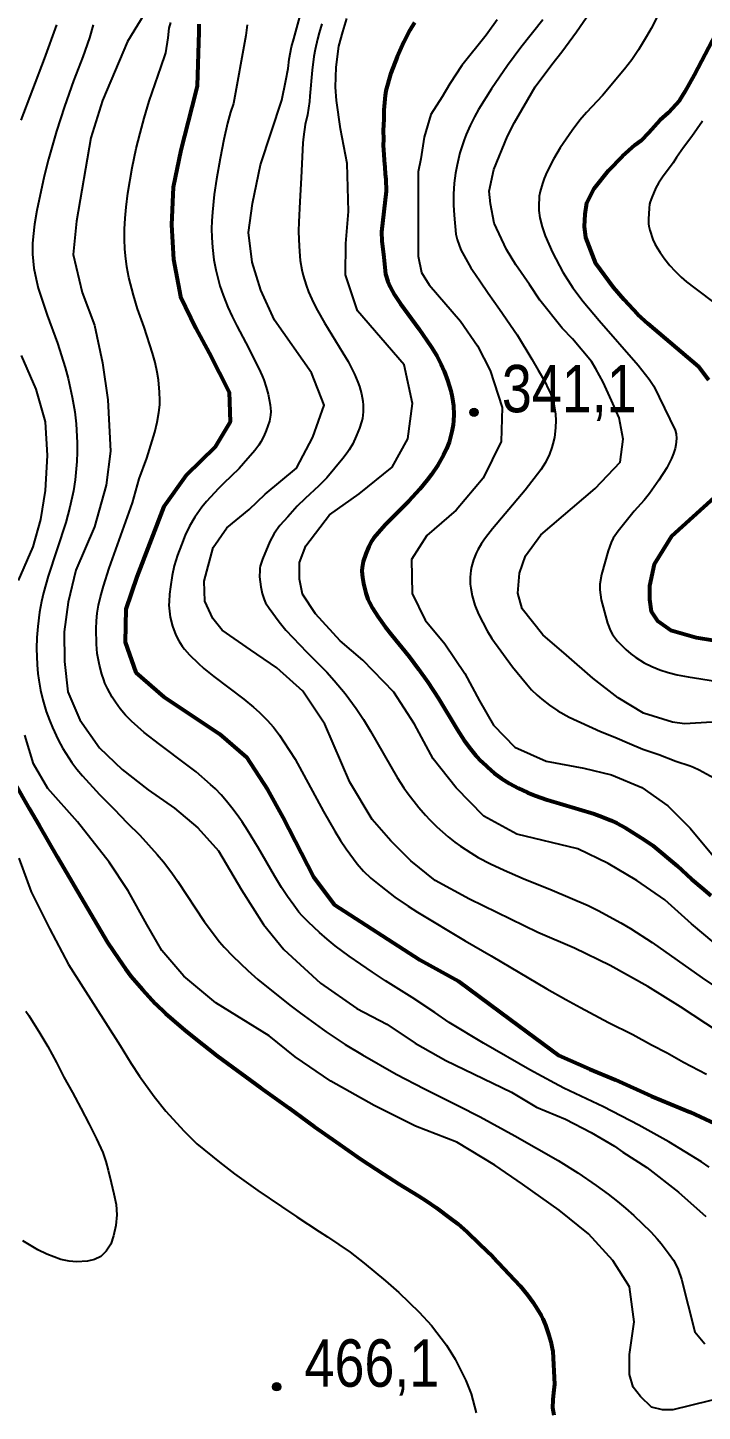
# Model space of a CAD drawing. Header units: metres. Extents: x 549268 to 556659, y 1838059 to 1844558.
# Drawn here: x 551255.3 to 551497.4, y 1842483.1 to 1842979.5 of the extents above; entities that cross this region are included whole.
import ezdxf

# ---------------------------------------------------------------- set-up
doc = ezdxf.new("R2010")
doc.units = ezdxf.units.M
doc.header["$LTSCALE"] = 0.8
for name, color, linetype, lineweight in [('1', 7, 'Continuous', 25), ('2', 7, 'Continuous', 53), ('5', 7, 'Continuous', 13)]:
    doc.layers.add(name, color=color, linetype=linetype, lineweight=lineweight)

msp = doc.modelspace()

# ---------------------------------------------------------------- hatches: boundary and pattern name
at = {"layer": '5'}
for points in [[(551417, 1842841.51, 1), (551414, 1842841.51, 1)], [(551346.17, 1842491.93, 1), (551343.17, 1842491.93, 1)]]:
    msp.add_hatch(color=256, dxfattribs=at).paths.add_polyline_path(points)

# ---------------------------------------------------------------- linework, layer by layer
at = {"layer": '1'}
for points in [[(551500.9, 1842730.33), (551491.06, 1842729.79), (551486.68, 1842730.33), (551476.35, 1842733.63), (551467.23, 1842739.11), (551458.18, 1842746.15), (551448.72, 1842754.43), (551440.16, 1842761.67), (551432.72, 1842771.01), (551431.26, 1842776.58), (551431.81, 1842783.77), (551433.99, 1842790.06), (551439.43, 1842797.61), (551459.02, 1842814.21), (551467.96, 1842823.63), (551469.07, 1842831.83), (551467.57, 1842839.5), (551464.82, 1842845.79), (551461.79, 1842852.31), (551459.21, 1842857.09), (551457.64, 1842859.71), (551450.86, 1842867.83), (551447.11, 1842871.72), (551439.11, 1842881.73), (551435.41, 1842887.4), (551430.54, 1842894.47), (551427.12, 1842899.92), (551422.74, 1842909.33), (551421.43, 1842916.29), (551420.92, 1842920.81), (551422.56, 1842928.62), (551427.54, 1842940.62), (551430.03, 1842945.48), (551437.46, 1842958.27), (551443.4, 1842966.32), (551446.96, 1842970.79), (551452.23, 1842978), (551460.72, 1842990.41)], [(551298.32, 1842986.31), (551291.15, 1842974.49), (551282.12, 1842953.39), (551277.95, 1842940.03), (551272.87, 1842910.09), (551271.64, 1842898.13), (551274.9, 1842884.53), (551279.35, 1842872.77), (551282.2, 1842859.25), (551284.12, 1842846), (551285, 1842827.56), (551283.54, 1842815.32), (551279.31, 1842800.4), (551272.56, 1842784.9), (551269.84, 1842773.41), (551268.45, 1842762.73), (551268.48, 1842752.1), (551269.71, 1842741.23), (551274.09, 1842731.14), (551281.04, 1842721.11), (551289.28, 1842713.32), (551298.62, 1842706.06), (551308, 1842699.45), (551316.4, 1842692.46), (551323.79, 1842684.17), (551332.02, 1842670.16), (551339.92, 1842657.79), (551347.26, 1842648.85), (551360.45, 1842636.75), (551373.39, 1842627.6), (551384.21, 1842621.95), (551394.4, 1842615.18), (551405.43, 1842608.91), (551428.89, 1842597.57), (551437.86, 1842592.21), (551448.38, 1842587.95), (551457.54, 1842583.13), (551465.93, 1842578.21), (551468.92, 1842576.12), (551477.52, 1842570.58), (551488.87, 1842561.75), (551498.65, 1842552.99)], [(551481.97, 1842984.79), (551479.02, 1842979.25), (551477.37, 1842976.33), (551474.5, 1842971.57), (551472.13, 1842968), (551469.55, 1842964.58), (551461.63, 1842955.13), (551455.92, 1842949.11), (551453.52, 1842946.28), (551450.66, 1842942.62), (551446.46, 1842936.45), (551443.98, 1842932.31), (551441.58, 1842927.66), (551440.63, 1842925.38), (551440.03, 1842923.63), (551439.24, 1842920.78), (551438.93, 1842919.06), (551438.71, 1842915.29), (551438.74, 1842913.92), (551439.16, 1842911.28), (551439.94, 1842908), (551441.05, 1842904.79)], [(551253.04, 1842946.36), (551261.32, 1842968.28), (551265.76, 1842980.5)], [(551278.79, 1842980.53), (551277.51, 1842975.83)], [(551497.16, 1842572.58), (551485.38, 1842579.8), (551474.69, 1842585.76), (551461.99, 1842592.32), (551447.75, 1842599.09), (551444.43, 1842600.81), (551435.57, 1842605.67), (551418.84, 1842615.24), (551406.62, 1842622.66), (551401.39, 1842626.21), (551393.28, 1842631.52), (551383.74, 1842637.52), (551379.03, 1842640.6), (551370.69, 1842646.39), (551365.65, 1842650.16), (551362.75, 1842652.54), (551360.05, 1842654.89), (551356.13, 1842658.54), (551353.84, 1842660.91), (551352.68, 1842662.24), (551350.78, 1842664.66), (551348.56, 1842667.82), (551346.44, 1842671.07), (551343.89, 1842675.23), (551338.1, 1842685.12), (551334.21, 1842691.58), (551332.33, 1842694.54), (551330.47, 1842697.16), (551328.61, 1842699.6), (551326.7, 1842701.99), (551324.74, 1842704.27), (551322.67, 1842706.39), (551320.93, 1842708.03), (551315.75, 1842712.5), (551312.42, 1842715.09), (551302.73, 1842722.28), (551297.18, 1842726.63), (551292.63, 1842730.66), (551290.45, 1842732.88), (551288.52, 1842735.12), (551286.83, 1842737.47), (551285.64, 1842739.37), (551283.97, 1842742.39), (551283.05, 1842744.39), (551282.62, 1842745.51), (551281.96, 1842747.56), (551281.13, 1842750.79), (551280.31, 1842755.03), (551279.99, 1842758.34), (551279.87, 1842763.87), (551279.99, 1842766.67), (551280.3, 1842769.46), (551280.79, 1842772.31), (551281.45, 1842775.28), (551282.51, 1842779.17), (551284.62, 1842785.57), (551292.89, 1842809.06), (551295.34, 1842817.6), (551298.04, 1842825.01), (551300.92, 1842834.42), (551301.84, 1842837.92), (551302.45, 1842841.44), (551302.7, 1842844.24), (551302.74, 1842845.82), (551302.65, 1842848.74), (551302.23, 1842853.2), (551301.83, 1842855.94), (551301.12, 1842859.36), (551300.11, 1842862.73), (551297.07, 1842872.07), (551294.77, 1842878.66), (551293.28, 1842883.54), (551291.68, 1842889.86), (551290.93, 1842893.74), (551290.39, 1842897.64), (551290.17, 1842900.15), (551290.04, 1842903.54), (551290.11, 1842907.26), (551290.34, 1842911.17), (551290.68, 1842915.09), (551291.31, 1842920.16), (551292.84, 1842929.25), (551294.24, 1842936.13), (551295.64, 1842941.67), (551297.13, 1842947.01), (551298.95, 1842953.08), (551303.28, 1842965.53), (551304.66, 1842969.74), (551304.85, 1842970.5), (551305.71, 1842975.82), (551306.1, 1842979.33), (551306.64, 1842981.32)], [(551334.14, 1842980.47), (551333.65, 1842976.74), (551329.13, 1842952.34), (551328.09, 1842949.17), (551327, 1842945.2), (551325.7, 1842939.4), (551324.4, 1842932.59), (551323.09, 1842925.13), (551322.28, 1842919.59), (551321.65, 1842913.28), (551321.45, 1842910.26), (551321.35, 1842907.29), (551321.41, 1842904.28), (551321.64, 1842900.66), (551322.16, 1842896.19), (551322.83, 1842892.64), (551323.53, 1842889.72), (551324.33, 1842886.91), (551325.46, 1842883.56), (551327.17, 1842879.27), (551328.65, 1842875.93), (551330.34, 1842872.49), (551333.61, 1842866.4), (551338.23, 1842857.24), (551339.51, 1842854.57), (551340.1, 1842853.12), (551340.94, 1842850.56), (551341.59, 1842848.04), (551342.38, 1842844.19), (551342.58, 1842841.79), (551342.51, 1842840.51), (551342.06, 1842838.3), (551340.92, 1842835), (551340.06, 1842832.91), (551339.02, 1842830.87), (551338.33, 1842829.77), (551336.88, 1842827.86), (551332.82, 1842823.13), (551331.17, 1842821.34), (551325.59, 1842816), (551323.83, 1842814.2), (551319.5, 1842809.49), (551317.85, 1842807.5), (551316.95, 1842806.28), (551315.33, 1842803.88), (551313.44, 1842800.64), (551311.89, 1842797.39), (551310.52, 1842793.97), (551309.13, 1842790.2), (551307.95, 1842786.4), (551307.2, 1842782.91), (551306.59, 1842778.84), (551306.25, 1842776.22), (551306.05, 1842773.69), (551306.03, 1842772.37), (551306.17, 1842770.12), (551306.5, 1842767.98), (551307.33, 1842764.73), (551308.55, 1842761.56), (551309.55, 1842759.56), (551310.8, 1842757.58), (551311.64, 1842756.49), (551313.42, 1842754.52), (551316.51, 1842751.52), (551318.58, 1842749.66), (551322.07, 1842746.76), (551332.95, 1842738.54), (551336.32, 1842735.73), (551338.39, 1842733.89), (551341.29, 1842731.06), (551343.49, 1842728.58), (551345.64, 1842725.72), (551347.29, 1842723.33), (551351.27, 1842717.08), (551361.48, 1842698.3), (551365.56, 1842691.21), (551367.61, 1842687.9), (551369.6, 1842684.93), (551373.59, 1842679.5), (551375.82, 1842676.92), (551378.45, 1842674.43), (551382.01, 1842671.46)], [(551503.19, 1842619.23), (551489.63, 1842628.17), (551477.82, 1842635.51), (551464.3, 1842643.03), (551451.59, 1842649.22), (551438.44, 1842654.84), (551413.86, 1842666.82), (551401.6, 1842673.59), (551392.81, 1842680.66), (551385.69, 1842687.81), (551378.9, 1842695.39), (551370.88, 1842708.78), (551361.92, 1842729.58), (551354.09, 1842741.44), (551344.73, 1842749.87), (551335.24, 1842756.34), (551325.11, 1842763.33), (551321.72, 1842767.53), (551318.84, 1842773.73), (551318.67, 1842780.94), (551321.93, 1842792.99), (551326.8, 1842800.08), (551334.82, 1842806.6), (551340.59, 1842812.12), (551351.75, 1842821.43), (551357.62, 1842832.54), (551361.76, 1842844.08), (551357.19, 1842855.7), (551343.95, 1842874.53), (551338.97, 1842885.32), (551335.9, 1842895.32), (551334.56, 1842906.04), (551335.99, 1842916.47), (551338.92, 1842930.32), (551346.54, 1842953.46), (551348.02, 1842960.49), (551348.79, 1842964.89), (551349.17, 1842968.24), (551349.94, 1842972.65), (551350.87, 1842975.55), (551353.02, 1842983.42)], [(551360.92, 1842980.92), (551359.88, 1842977.61), (551359.28, 1842975.43), (551358.44, 1842971.69), (551358.02, 1842969.2), (551357.41, 1842964.23), (551356.56, 1842954.93), (551356.49, 1842953.03), (551356.07, 1842950.65), (551355.77, 1842948.23), (551354.9, 1842944.76), (551354.26, 1842940.32), (551354.03, 1842938.2), (551353.46, 1842925.58), (551352.93, 1842917.08), (551352.62, 1842909.75), (551352.56, 1842906.58), (551352.6, 1842903.43), (551352.82, 1842899.24), (551353.15, 1842895.97), (551353.69, 1842892.68), (551354.18, 1842890.54), (551355.23, 1842887.07), (551356.14, 1842884.69), (551357.93, 1842880.75), (551359.35, 1842878.04), (551361.87, 1842873.63)], [(551501.69, 1842651.2), (551493.58, 1842657.97), (551483.94, 1842666.62), (551473.87, 1842673.54), (551463.64, 1842679.65), (551452.74, 1842684.9), (551430.81, 1842690.2), (551418.98, 1842696.64), (551409.15, 1842706.82), (551400.85, 1842717.2), (551394.11, 1842729.58), (551386.71, 1842741.11), (551375.55, 1842752.56), (551367.41, 1842759.58), (551358.59, 1842769.18), (551354, 1842776.27), (551352.86, 1842781.65), (551352.86, 1842787.6), (551355.15, 1842793.56), (551363.58, 1842804.75), (551374.31, 1842812.32), (551386.09, 1842821.83), (551391.69, 1842832), (551393.48, 1842844.67), (551390.45, 1842858.56), (551373.64, 1842877.86), (551369.43, 1842890.82), (551369.45, 1842902.1), (551370.43, 1842913.58), (551369.98, 1842930.73), (551367.54, 1842943.16), (551366.11, 1842953.41), (551365.82, 1842958.2), (551366.02, 1842965.34), (551366.94, 1842972.82), (551368.37, 1842978.06), (551369.86, 1842982.81)], [(551423.78, 1842982.37), (551419.84, 1842976.84), (551411.18, 1842965.94), (551406.85, 1842959.34), (551404.08, 1842954.71), (551399.97, 1842948.39), (551397.6, 1842940.24), (551396.46, 1842932.49), (551395.47, 1842927.8), (551395.4, 1842911.51), (551395.4, 1842897.48), (551396.66, 1842891.72), (551399.45, 1842887.22), (551410.68, 1842874.18), (551416.71, 1842865.34), (551421.32, 1842856.45), (551425.57, 1842843.23), (551425.28, 1842831), (551418.75, 1842817.87), (551409.15, 1842806.42), (551398.62, 1842797.33), (551393.08, 1842788.72), (551393.3, 1842776.56), (551398.01, 1842766.9), (551405.03, 1842758.44), (551412.2, 1842747.8), (551417.45, 1842737.95), (551422.43, 1842729.23), (551430.15, 1842721.38), (551441.42, 1842716.3), (551454.96, 1842713.84), (551464.85, 1842711.45), (551475.66, 1842706.96), (551485.04, 1842700.35), (551493.06, 1842692.27), (551501.9, 1842681.71)], [(551440.15, 1842982.3), (551432.3, 1842972.44), (551427.52, 1842965.94), (551421.75, 1842957.56), (551417.15, 1842950.17), (551415.67, 1842947.47), (551414.13, 1842944.42), (551412.71, 1842941.22), (551411.93, 1842939.23), (551410.41, 1842934.6), (551409.4, 1842930.25)], [(551277.51, 1842975.83), (551275.14, 1842969.08), (551271.82, 1842960.42), (551268.48, 1842951.24), (551265.67, 1842942.39), (551262.76, 1842932.36), (551261.29, 1842926.28), (551258.56, 1842913.89), (551257.78, 1842909.06), (551257.29, 1842904.64), (551257.1, 1842902.09), (551257.03, 1842899.64), (551257.07, 1842898.26), (551257.25, 1842895.73), (551257.58, 1842893.18), (551258.32, 1842889.25), (551259.13, 1842886.03), (551260.12, 1842882.8), (551262.36, 1842876.39), (551266.07, 1842866.36), (551268.8, 1842857.59), (551269.87, 1842853.69), (551271.26, 1842846.93), (551272.22, 1842841.69), (551272.69, 1842837.43), (551273.1, 1842830.55), (551273.14, 1842827.22), (551272.98, 1842823.82), (551272.38, 1842817.27), (551271.79, 1842813.39), (551270.46, 1842807.51), (551269.05, 1842801.93), (551262.69, 1842782.73), (551261.06, 1842776.73), (551260.33, 1842773.65), (551259.57, 1842769.79), (551258.93, 1842764.72), (551258.64, 1842760.78), (551258.52, 1842756.8), (551258.7, 1842750.9), (551259, 1842747.78), (551259.32, 1842745.42), (551259.96, 1842741.79), (551260.75, 1842738.31), (551262, 1842734.15), (551263.18, 1842731.01), (551264.24, 1842728.47), (551266.27, 1842723.96), (551267.99, 1842720.86), (551271.17, 1842715.91), (551272.93, 1842713.5), (551274.94, 1842711.09), (551281.04, 1842704.37), (551286.33, 1842699.16), (551291.04, 1842694.24), (551295.56, 1842689.76), (551301.74, 1842682.93), (551304.09, 1842680.19), (551307.02, 1842676.31), (551309.22, 1842673.17), (551318.62, 1842658.89), (551324.19, 1842651.59), (551325.87, 1842649.57), (551328.9, 1842646.45), (551334.38, 1842641.23)], [(551497.51, 1842945.97), (551493.71, 1842940.48), (551490.71, 1842936.53), (551488.15, 1842932.91), (551486.98, 1842930.99), (551483.15, 1842925.82), (551481.73, 1842923.71), (551480.8, 1842922.02), (551479.28, 1842918.61), (551478.73, 1842917.07), (551478.52, 1842916.23), (551478.31, 1842914.77), (551478.07, 1842910.8), (551478.09, 1842909.18), (551478.19, 1842908.33), (551478.53, 1842906.87), (551479.7, 1842903.49), (551480.36, 1842901.94), (551481.18, 1842900.49), (551482.25, 1842898.85), (551484, 1842896.47), (551485.8, 1842894.23), (551487.56, 1842892.23), (551489.88, 1842889.94), (551491.75, 1842888.35), (551494.77, 1842885.99), (551502.53, 1842880.18)], [(551409.4, 1842930.25), (551408.87, 1842927.27), (551408.39, 1842923.69), (551408.12, 1842919.71), (551408.1, 1842915.86), (551408.32, 1842912.19), (551408.97, 1842905.37), (551409.41, 1842903.56), (551410.79, 1842899.79), (551414.36, 1842893.36), (551414.9, 1842892.51), (551417.54, 1842888.73), (551420.53, 1842884.25), (551424.6, 1842878.57), (551431.01, 1842869.27), (551436.29, 1842860.63), (551438.46, 1842856.58), (551440.74, 1842852.77), (551442.4, 1842849.45), (551443.01, 1842847.97), (551443.84, 1842845.5), (551444.27, 1842843.83), (551444.7, 1842840.83), (551444.81, 1842838.52), (551444.76, 1842836.1), (551444.66, 1842834.8), (551444.33, 1842832.53), (551443.81, 1842830.25), (551443.42, 1842828.94), (551442.56, 1842826.51), (551441.17, 1842823.51), (551439.49, 1842820.88), (551433.89, 1842813.57), (551426.64, 1842805.13), (551422.18, 1842799.74), (551419.64, 1842796.5), (551418.14, 1842794.4), (551416.83, 1842792.23), (551416.21, 1842790.96), (551415.28, 1842788.56), (551414.61, 1842786.1), (551414.36, 1842784.74), (551414.13, 1842782.31), (551414.17, 1842779.82), (551414.32, 1842778.39), (551414.82, 1842775.69), (551415.79, 1842772.29), (551417.09, 1842769.15), (551420.2, 1842763.17), (551421.9, 1842760.33), (551429.28, 1842750.14), (551434.3, 1842744.07), (551436.13, 1842741.99), (551438.14, 1842740.04), (551439.83, 1842738.58), (551442.6, 1842736.44), (551445.55, 1842734.46), (551449.61, 1842732.14), (551460.87, 1842727.05), (551466.06, 1842724.94), (551471.25, 1842722.64), (551476.03, 1842720.67), (551481.8, 1842718.73), (551487.97, 1842716.33), (551493.11, 1842714.7)], [(551441.05, 1842904.79), (551443.68, 1842898.86), (551447.31, 1842891.81), (551450.91, 1842886.2), (551454.67, 1842881.31), (551460.45, 1842874.41), (551474.43, 1842858.41), (551478.34, 1842853.39), (551480.06, 1842850.88), (551487.63, 1842835.15), (551488.07, 1842833.75), (551488.17, 1842832.06), (551487.95, 1842829.88), (551487.67, 1842828.53), (551487.14, 1842826.77), (551486.37, 1842824.91), (551485.32, 1842822.79), (551484.65, 1842821.63), (551481.85, 1842817.13), (551478.42, 1842812.35), (551476.59, 1842810), (551473.02, 1842805.99), (551467.23, 1842798.81), (551465.48, 1842796.32), (551464.7, 1842794.81), (551463.65, 1842791.85), (551461.28, 1842783.35), (551460.63, 1842779.8), (551460.61, 1842777.81), (551461.17, 1842774.2), (551463.42, 1842765.88), (551464.47, 1842763.14), (551465.25, 1842761.74), (551467.02, 1842759.44), (551469.99, 1842756.43), (551471.77, 1842754.88), (551473.56, 1842753.53), (551476.6, 1842751.65), (551479.31, 1842750.31), (551482.18, 1842749.17), (551485.2, 1842748.21), (551488.36, 1842747.38), (551492.4, 1842746.56), (551502.14, 1842745.06)], [(551361.87, 1842873.63), (551368.48, 1842862.82), (551370.28, 1842859.74), (551372.61, 1842855.16), (551373.8, 1842852.33), (551374.35, 1842850.8), (551375.13, 1842848.1), (551375.62, 1842845.49), (551375.75, 1842844.1), (551375.73, 1842841.68), (551375.42, 1842839.34), (551375.13, 1842838.07), (551374.41, 1842835.82), (551373.26, 1842833), (551371.95, 1842830.22), (551370.75, 1842828.09), (551370, 1842826.95), (551368.48, 1842824.97), (551362.66, 1842818.06), (551359.81, 1842815.19), (551354.92, 1842810.61), (551352.07, 1842807.8), (551348.63, 1842804.05), (551345.86, 1842800.86), (551343.77, 1842798.06), (551342.17, 1842795.11), (551339.54, 1842788.81), (551338.79, 1842786.29), (551338.67, 1842785.6), (551338.58, 1842784.92), (551338.57, 1842782.52), (551339.05, 1842778.87), (551339.51, 1842776.54), (551340.19, 1842774.31), (551340.44, 1842773.72), (551340.72, 1842773.15), (551341.96, 1842771.19), (551345.6, 1842766.29), (551347.96, 1842763.37), (551355.56, 1842755.42), (551362.68, 1842748.26), (551365.37, 1842745.34), (551369.26, 1842740.64), (551373.26, 1842735.22), (551375.84, 1842731.27), (551378.38, 1842727.07), (551387.97, 1842710.44), (551390.32, 1842706.75), (551391.81, 1842704.64), (551395.65, 1842699.75), (551398.04, 1842697), (551399.6, 1842695.34), (551402.13, 1842692.84), (551406.19, 1842689.24), (551408.59, 1842687.34), (551410.64, 1842685.85), (551414.35, 1842683.43), (551417.02, 1842681.85), (551421.47, 1842679.54), (551426.32, 1842677.25), (551433.14, 1842674.21), (551443.55, 1842670.05), (551456.44, 1842664.57), (551460.08, 1842662.77), (551468.23, 1842658.37), (551471.68, 1842656.28), (551479.43, 1842651.27), (551497.33, 1842638.6), (551505.5, 1842633.17)], [(551252.02, 1842781.14), (551257.25, 1842793.21), (551260.05, 1842803.02), (551261.72, 1842813.48), (551262.49, 1842826.02), (551261.76, 1842838.12), (551258.36, 1842849.76), (551253.08, 1842861.94)], [(551298.04, 1842657.72), (551291.34, 1842669.85), (551284.6, 1842680.16), (551273.21, 1842694.56), (551262.5, 1842706.58), (551257.38, 1842715.41), (551254.28, 1842725.66)], [(551493.11, 1842714.7), (551494.29, 1842714.22), (551496.34, 1842713.21), (551501.54, 1842710.42)], [(551252.12, 1842681.5), (551256.6, 1842669.48), (551263.18, 1842656.29)], [(551382.01, 1842671.46), (551387.05, 1842667.62), (551391.86, 1842664.32), (551395.23, 1842662.14), (551412.27, 1842651.93), (551421.66, 1842646.56), (551441.65, 1842634.73), (551448.5, 1842630.8), (551453.74, 1842627.96), (551463.77, 1842622.64), (551472.48, 1842618.24), (551479.19, 1842614.59), (551484.76, 1842611.7), (551490.62, 1842608.43), (551498.87, 1842604.11)], [(551513.62, 1842490.25), (551486.81, 1842483.59), (551483.19, 1842483.59), (551479.24, 1842484.57), (551475.3, 1842488.48), (551472.66, 1842491.73), (551471.35, 1842496.29), (551471.35, 1842503.45), (551472.99, 1842515.17), (551471.33, 1842527.76), (551465.34, 1842537.26), (551456.63, 1842546.8), (551446.11, 1842555.22), (551432.88, 1842564.59), (551422.95, 1842571.39), (551409.34, 1842579.67), (551394.48, 1842585.47), (551379.68, 1842592.83), (551364.07, 1842601.51), (551351.3, 1842610.29), (551341.93, 1842617.81), (551322.81, 1842629.69), (551311.37, 1842639.28), (551303.48, 1842648.41), (551298.04, 1842657.72)], [(551263.18, 1842656.29), (551269.98, 1842643.4), (551288.46, 1842614.41), (551292.51, 1842607.88), (551295.45, 1842603.4), (551300.74, 1842596.07), (551304.92, 1842590.79), (551311.31, 1842583.78), (551316.08, 1842579.05), (551324.22, 1842572.55), (551329.51, 1842568.27), (551337.95, 1842562.38), (551346.47, 1842556.59), (551351.88, 1842552.89), (551359.96, 1842547.62), (551362.86, 1842545.7), (551371.07, 1842540.16), (551376.13, 1842536.23), (551383.76, 1842529.95), (551388.57, 1842525.7), (551395.82, 1842518.71), (551400.22, 1842513.93), (551405.67, 1842506.81), (551408.76, 1842501.87), (551412.58, 1842494.16), (551414.42, 1842489.35), (551416.22, 1842482.54)], [(551334.38, 1842641.23), (551337.95, 1842638.02), (551349.37, 1842628.86), (551353.24, 1842625.9), (551362.46, 1842619.2), (551369.28, 1842614.74), (551375.49, 1842610.97), (551387.52, 1842604.1), (551397.76, 1842598.76), (551409.91, 1842592.74), (551417.68, 1842588.77), (551430.17, 1842581.95), (551445.68, 1842573.05), (551452.7, 1842568.71), (551459.3, 1842564.18), (551463.6, 1842561.01), (551466.98, 1842558.35), (551469.9, 1842555.97), (551472.84, 1842553.41), (551478.9, 1842547.49), (551481.25, 1842544.95), (551482.61, 1842543.32), (551485.55, 1842539.54), (551487.05, 1842537.34), (551487.92, 1842535.81), (551488.74, 1842534.04), (551489.93, 1842530.56), (551494.7, 1842511.59), (551498.32, 1842507.36)], [(551254.67, 1842626.68), (551255.75, 1842625.17), (551259.7, 1842618.73), (551262.56, 1842614.04), (551265.68, 1842608.25), (551268.35, 1842603.03), (551271.44, 1842597.49), (551274.42, 1842591.81), (551277.4, 1842586.12), (551280.07, 1842580.9), (551282.32, 1842576.01), (551283.36, 1842572.74), (551284.26, 1842569.57), (551285.31, 1842565.16), (551286.2, 1842561.11), (551287.05, 1842557.3), (551287.27, 1842553.55), (551286.99, 1842549.73), (551286.18, 1842546.09), (551285.17, 1842543.07), (551283.46, 1842540.58), (551281.55, 1842538.7), (551279.3, 1842537.54), (551276.85, 1842536.98), (551272.84, 1842536.73), (551270.16, 1842537.03), (551267.19, 1842537.54), (551262.16, 1842539.44), (551258.93, 1842541.05), (551253.61, 1842544.3)], [(551499.94, 1842570.69), (551497.16, 1842572.58)]]:
    msp.add_lwpolyline(points, dxfattribs=at)
at = {"layer": '2'}
for points in [[(551316.73, 1842980.79), (551316.8, 1842978), (551316.11, 1842958.59), (551315.6, 1842956.07), (551310.26, 1842935.56), (551307.51, 1842922.25), (551306.98, 1842908.82), (551307.64, 1842896.33), (551310.2, 1842883.03), (551315.65, 1842871.65), (551320.51, 1842862.79), (551327.58, 1842848.76), (551328.01, 1842838.05), (551322.65, 1842829.08), (551312.24, 1842818.96), (551304.18, 1842807.71), (551294.49, 1842782.5), (551290.5, 1842770.85), (551290.29, 1842759.02), (551294.1, 1842748.22), (551304.14, 1842739.48), (551324.22, 1842726.17), (551333.83, 1842717.77), (551341.38, 1842706.14), (551346.88, 1842696.32), (551357.86, 1842674.87), (551365.33, 1842664.91), (551396.08, 1842645.14), (551409.88, 1842637.4), (551428.46, 1842623.64), (551445.89, 1842610.77), (551457.01, 1842605.81), (551466.3, 1842602.04), (551479.23, 1842596.13), (551493.04, 1842590.47), (551507.23, 1842583.81)], [(551394.17, 1842981.33), (551392.51, 1842978.59), (551390.31, 1842974.39), (551388.82, 1842971.24), (551387.89, 1842969.07), (551385.63, 1842963.15), (551383.83, 1842956.89), (551383.59, 1842955.16), (551383.11, 1842949.88), (551383.11, 1842946.68), (551382.93, 1842942.62), (551382.97, 1842939.45), (551382.91, 1842937.25), (551383.19, 1842934.02)], [(551468.77, 1842933.4), (551473.38, 1842937.48), (551475.5, 1842939), (551478.22, 1842941.85), (551482.27, 1842946.38), (551485.28, 1842949.01), (551489.33, 1842953.54), (551491.27, 1842956.55), (551494.65, 1842962.53), (551502.35, 1842977.39), (551505.23, 1842983.31)], [(551383.19, 1842934.02), (551383.28, 1842931.91), (551383.55, 1842929.49), (551383.64, 1842926.99), (551383.83, 1842925.19), (551383.97, 1842920.86), (551382.3, 1842906.28), (551382.4, 1842902.89), (551383.14, 1842897.19), (551383.56, 1842892.36), (551383.75, 1842891.07), (551384.58, 1842888.44), (551385.4, 1842886.52), (551386.97, 1842883.62), (551389.09, 1842880.43), (551395.68, 1842871.43), (551400.14, 1842864.98), (551402.1, 1842861.79), (551403.73, 1842858.63), (551404.81, 1842856.22), (551406.14, 1842852.73), (551407.14, 1842849.25), (551407.65, 1842846.89), (551408.09, 1842843.82), (551408.23, 1842840.78), (551408.13, 1842838.4), (551407.99, 1842837.07), (551407.58, 1842834.63), (551406.97, 1842832.19), (551406.55, 1842830.85), (551405.65, 1842828.46), (551404.58, 1842826.11), (551402.57, 1842822.59), (551400.27, 1842819.21), (551398.69, 1842817.11), (551396.11, 1842813.98), (551392.13, 1842809.68), (551383.59, 1842801.12), (551381.05, 1842798.31), (551379.57, 1842796.45), (551378.85, 1842795.39), (551377.75, 1842793.42), (551376.62, 1842790.79), (551375.77, 1842788.03), (551375.37, 1842785.8), (551375.29, 1842784.56), (551375.42, 1842782.3), (551375.78, 1842780.04), (551376.67, 1842776.62), (551377.45, 1842774.48), (551377.97, 1842773.33), (551379.05, 1842771.3), (551380.97, 1842768.26), (551383.67, 1842764.51), (551385.89, 1842761.65), (551392.25, 1842753.87), (551395.59, 1842749.38), (551398.91, 1842744.74), (551402.72, 1842738.84), (551409.44, 1842727.66), (551411.98, 1842723.83), (551414.19, 1842720.82), (551416.14, 1842718.43), (551418.17, 1842716.24), (551420.34, 1842714.15), (551422.7, 1842712.07), (551425.3, 1842710.08), (551428.22, 1842708.31), (551431.37, 1842706.69), (551434.64, 1842705.15), (551437.33, 1842704.04), (551441.75, 1842702.53), (551458.62, 1842697.49), (551461.46, 1842696.43), (551464.73, 1842695.04), (551466.77, 1842694.1), (551469.87, 1842692.49), (551476.7, 1842688.19), (551479.61, 1842686.12), (551488.41, 1842678.75), (551493.49, 1842674.08), (551497.2, 1842670.87), (551500.51, 1842668.22)], [(551499.81, 1842853.1), (551496.22, 1842857.77), (551477.94, 1842873.21), (551474.25, 1842876.6), (551469.33, 1842881.88), (551465.52, 1842886.27), (551459.19, 1842894.95), (551455.59, 1842904.19), (551455.13, 1842908.21), (551455.4, 1842912.56), (551455.94, 1842916.68), (551458.66, 1842921.82), (551463.77, 1842928.25), (551468.77, 1842933.4)], [(551507.04, 1842758.73), (551495.35, 1842760.66), (551486.14, 1842763.27), (551481.53, 1842766.52), (551479.23, 1842770.1), (551478.57, 1842774.34), (551478.57, 1842779.22), (551480.22, 1842787.03), (551486.47, 1842797.13), (551501.84, 1842810.9)], [(551250.5, 1842708.85), (551255.85, 1842699.42), (551259.48, 1842693.33), (551265.9, 1842682.05), (551270.36, 1842674.47), (551273.16, 1842669.54), (551284.02, 1842651.27), (551287.98, 1842645.31), (551290.37, 1842641.91), (551292.4, 1842639.2), (551296.48, 1842634.39), (551301.22, 1842629.3), (551304.79, 1842625.89), (551307.36, 1842623.58), (551311.56, 1842620.01), (551315.26, 1842616.99), (551323.38, 1842610.62), (551338.95, 1842599.16), (551349.03, 1842592.02), (551358.14, 1842585.33)], [(551358.14, 1842585.33), (551366.08, 1842579.84), (551374.83, 1842573.54), (551383.18, 1842568.21), (551388.53, 1842564.68), (551395.57, 1842560.42), (551398.55, 1842558.52), (551402.03, 1842556.13), (551406.95, 1842552.44), (551409.68, 1842550.32), (551412.92, 1842547.56), (551417.49, 1842543.06), (551422.26, 1842538.58), (551432.07, 1842528.08), (551434.66, 1842524.91), (551436.59, 1842522.26), (551438.33, 1842519.61), (551439.55, 1842517.51), (551440.15, 1842516.31), (551441.11, 1842514.07), (551442.36, 1842510.46), (551443.03, 1842508.05), (551443.6, 1842505.61), (551443.77, 1842504.56), (551444.34, 1842492.8), (551443.97, 1842489.72), (551443.78, 1842487.18), (551443.63, 1842484.38), (551444.08, 1842481.79)]]:
    msp.add_lwpolyline(points, dxfattribs=at)
at = {"layer": '5'}
for centre in [(551415.5, 1842841.51), (551344.67, 1842491.93)]:
    msp.add_circle(centre, 1.5, dxfattribs=at)

# ---------------------------------------------------------------- texts
at = {"layer": '5', "width": 0.85}
for s, p in [('341,1', (551425.5, 1842841.51)), ('466,1', (551354.67, 1842491.93))]:
    msp.add_text(s, height=17, dxfattribs=at).set_placement(p)

doc.saveas('drawing.dxf')
